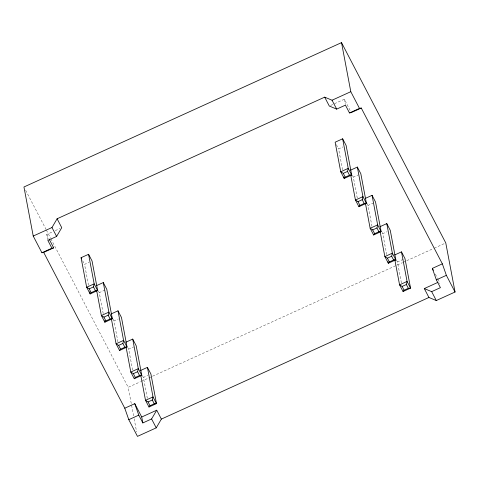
<?xml version="1.0" encoding="UTF-8"?>
<svg xmlns="http://www.w3.org/2000/svg" width="479" height="479" viewBox="0 0 479 479"><rect width="100%" height="100%" fill="white"/><g stroke="black" fill="none" stroke-linecap="round" stroke-linejoin="round"><path stroke-width="0.36" stroke-dasharray="2.4 1.8" d="M47.732 239.751L46.738 234.5L52.612 231.83M55.223 230.644L59.785 228.567M330.612 105.458L344.311 99.231L350.604 111.314M88.501 285.286L84.555 264.378L88.926 262.384M342.563 169.794L338.617 148.885L342.994 146.897M103.213 313.553L99.261 292.645L104.889 290.088M357.274 198.061L353.328 177.152L358.328 174.883M117.924 341.82L113.972 320.912L118.349 318.924M371.985 226.333L368.034 205.425L373.662 202.862M132.635 370.087L128.683 349.179L133.689 346.91M386.697 254.6L382.745 233.692L387.122 231.704M147.346 398.36L143.395 377.446L147.772 375.458M401.408 282.867L397.456 261.959L403.084 259.402M133.599 415.874L128.198 387.307L140.443 381.745M141.119 381.434L402.258 262.731M402.935 262.42L433.537 248.511M434.219 248.2L445.099 243.254M435.327 274.12L437.644 278.568M437.974 279.203L439.297 281.748L439.668 283.718M336.402 144.634L338.617 148.885M352.376 175.332L353.328 177.152M367.088 203.599L368.034 205.425M382.116 232.477L382.745 233.692M396.51 260.139L397.456 261.959M82.657 260.732L84.555 264.378M98.315 290.825L99.261 292.645M113.026 319.092L113.972 320.912M128.055 347.97L128.683 349.179M142.449 375.626L143.395 377.446M25.674 190.301L46.044 229.435M46.385 230.1L50.529 238.057M50.876 238.722L128.198 387.307M46.738 234.5L48.726 238.314M344.311 99.231L345.305 104.482M134.15 418.802L136.641 431.986"/><path stroke-width="0.72" d="M89.729 291.777L90.136 293.938L91.178 292.639L89.208 288.855L86.663 287.262L94.165 283.849L97.638 290.525L95.429 290.705L93.459 286.921L94.165 283.849L88.579 254.289L81.077 257.696L86.663 287.262L90.136 293.938L97.638 290.525L92.052 260.965L88.579 254.289M103.29 282.556L106.763 289.232L112.349 318.792L110.14 318.972L108.17 315.188L108.877 312.116L103.29 282.556L96.417 285.682M118.002 310.823L121.474 317.505L127.061 347.065L124.851 347.245L122.881 343.461L123.588 340.383L118.002 310.823L111.122 313.949M132.713 339.09L136.186 345.772L141.772 375.332L139.563 375.512L137.593 371.728L138.299 368.656L132.713 339.09L125.833 342.222M147.424 367.363L150.897 374.039L156.483 403.599L154.274 403.779L152.304 399.995L153.011 396.923L147.424 367.363L140.545 370.489M343.928 177.002L344.203 178.445L345.239 177.146L343.269 173.362L340.725 171.769L348.227 168.357L351.7 175.039L349.49 175.218L347.52 171.434L348.227 168.357L342.641 138.796L335.138 142.209L340.725 171.769L344.203 178.445L351.7 175.039L346.119 145.478L342.641 138.796M357.352 167.069L360.825 173.745L366.411 203.306L364.202 203.485L362.232 199.701L362.938 196.629L357.352 167.069L350.478 170.195M372.063 195.336L375.536 202.012L381.122 231.573L378.913 231.752L376.943 227.968L377.65 224.896L372.063 195.336L365.19 198.462M386.775 223.603L390.247 230.279L395.834 259.84L393.624 260.019L391.654 256.235L392.361 253.163L386.775 223.603L379.895 226.729M401.486 251.87L404.959 258.546L410.545 288.113L408.336 288.292L406.366 284.508L407.072 281.43L401.486 251.87L394.606 254.996M49.056 238.949L53.69 247.853L43.691 252.397L41.913 252.75L33.225 236.051L51.977 227.531L57.109 218.777L324.678 97.147L332.043 100.219L336.677 109.122L345.431 105.141L349.484 112.93L351.263 112.583L361.268 108.038L442.351 263.845L446.362 275.323L455.05 292.016L436.297 300.543L428.927 297.471L424.292 288.568L437.992 282.341M53.69 247.853L51.912 248.2L47.858 240.41L56.612 236.434L61.743 227.681L57.109 218.777M124.774 408.21L134.773 403.665L138.79 415.137L142.844 422.933L151.592 418.951L156.729 410.198L161.363 419.101L156.226 427.855L137.473 436.381L128.785 419.688L124.774 408.21L43.691 252.397M110.14 318.972L105.889 320.906L104.847 322.205L101.374 315.529L96.608 290.292M111.32 318.559L116.086 343.796L119.558 350.472L120.6 349.173L124.851 347.245M126.025 346.832L130.797 372.063L134.27 378.739L135.312 377.446L139.563 375.512M140.736 375.099L145.508 400.33L148.981 407.012L150.023 405.713L154.274 403.779M350.67 174.805L355.436 200.036L358.909 206.718L359.951 205.419L364.202 203.485M365.381 203.072L370.147 228.303L373.62 234.985L374.662 233.686L378.913 231.752M393.624 260.019L389.373 261.953L388.331 263.252L384.859 256.576L380.092 231.339M394.798 259.606L399.57 284.843L403.043 291.519L404.084 290.22L408.336 288.292M455.05 292.016L445.775 242.949L341.527 42.619L23.95 186.984L33.225 236.051M332.043 100.219L350.802 91.693L341.527 42.619M41.913 252.75L51.912 248.2M349.484 112.93L359.489 108.386L361.268 108.038M89.208 288.855L93.459 286.921M343.269 173.362L347.52 171.434M91.178 292.639L95.429 290.705M345.239 177.146L349.49 175.218M104.578 320.762L104.847 322.205L112.349 318.792L108.877 312.116L101.374 315.529L103.919 317.122L108.17 315.188M358.909 206.718L366.411 203.306L362.938 196.629L355.436 200.036L357.981 201.635L362.232 199.701M119.558 350.472L127.061 347.065L123.588 340.383L116.086 343.796L118.63 345.389L122.881 343.461M373.62 234.985L381.122 231.573L377.65 224.896L370.147 228.303L372.692 229.902L376.943 227.968M134.27 378.739L141.772 375.332L138.299 368.656L130.797 372.063L133.342 373.662L137.593 371.728M388.062 261.809L388.331 263.252L395.834 259.84L392.361 253.163L384.859 256.576L387.403 258.169L391.654 256.235M424.292 288.568L431.663 291.639L440.417 287.663L436.363 279.874L432.345 268.396L442.351 263.845M148.981 407.012L156.483 403.599L153.011 396.923L145.508 400.33L148.053 401.929L152.304 399.995M403.043 291.519L410.545 288.113L407.072 281.43L399.57 284.843L402.115 286.436L406.366 284.508M128.785 419.688L138.79 415.137M436.363 279.874L446.362 275.323M142.844 422.933L141.724 417.017L156.729 410.198M161.363 419.101L428.927 297.471M336.677 109.122L329.312 106.051L324.678 97.147M350.802 91.693L359.489 108.386M432.345 268.396L433.339 270.3M431.663 291.639L436.297 300.543M357.981 201.635L359.951 205.419M372.692 229.902L374.662 233.686M387.403 258.169L389.373 261.953M402.115 286.436L404.084 290.22M81.077 257.696L81.711 258.911M103.919 317.122L105.889 320.906M118.63 345.389L120.6 349.173M133.342 373.662L135.312 377.446M148.053 401.929L150.023 405.713M51.977 227.531L56.612 236.434M151.592 418.951L156.226 427.855M134.773 403.665L141.724 417.017"/></g></svg>
